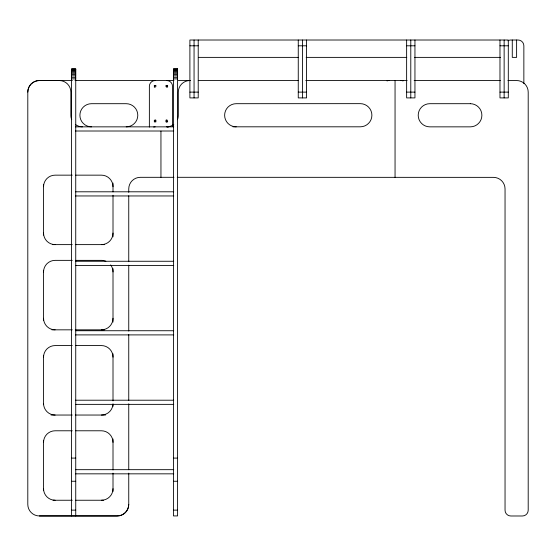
<?xml version="1.0" encoding="UTF-8"?>
<svg xmlns="http://www.w3.org/2000/svg" width="556" height="556" viewBox="0 0 556 556"><rect width="100%" height="100%" fill="white"/><g stroke="black" fill="none" stroke-linecap="round" stroke-linejoin="round"><path stroke-width="0.83" d="M189.895 45.8L198.221 45.8M298.259 45.8L306.585 45.8M406.631 45.8L414.95 45.8M499.976 45.8L508.302 45.8M198.575 57.379L298.343 57.379M306.154 57.379L406.79 57.379M414.602 57.379L500.49 57.379M71.578 69.048L75.741 69.048M173.43 69.048L177.593 69.048M71.578 69.319L75.741 69.319M173.43 69.319L177.593 69.319M71.578 69.778L75.741 69.778M173.43 69.778L177.593 69.778M71.578 70.403L75.741 70.403M173.43 70.403L177.593 70.403M71.578 71.196L75.741 71.196M173.43 71.196L177.593 71.196M71.578 72.148L75.741 72.148M173.43 72.148L177.593 72.148M71.578 73.253L75.741 73.253M173.43 73.253L177.593 73.253M71.578 74.49L75.741 74.49M173.43 74.49L177.593 74.49M71.578 75.852L75.741 75.852M173.43 75.852L177.593 75.852M71.578 77.326L75.741 77.326M173.43 77.326L177.593 77.326M71.578 78.889L75.741 78.889M173.43 78.889L177.593 78.889M72.377 80.537L39.379 80.537A11.579 11.579 0 0 0 27.8 92.087L27.8 504.41A11.572 11.572 0 0 0 39.379 515.954L117.17 515.989A11.579 11.579 0 0 0 128.749 504.41L128.749 473.142M74.984 80.537L173.979 80.502M178.316 80.502L190.458 80.502M198.256 80.502L298.099 80.537M305.758 80.495L407.138 80.537M414.15 80.537L500.372 80.537M507.941 80.537L516.621 80.537A11.579 11.579 0 0 1 528.2 92.115L528.2 510.2A5.789 5.789 0 0 1 522.411 515.989L510.832 515.989A5.789 5.789 0 0 1 505.043 510.2L505.043 188.943A11.579 11.579 0 0 0 493.464 177.364L177.225 177.308M189.895 92.115L198.221 92.115M298.259 92.115L306.585 92.115M406.631 92.115L414.95 92.115M499.976 92.115L508.302 92.115M75.442 126.851L173.736 126.851M232.943 126.81L360.316 126.81A11.579 11.579 0 0 0 371.894 115.231A11.579 11.579 0 0 0 360.316 103.652L236.21 103.694A11.579 11.579 0 0 0 224.631 115.273A11.579 11.579 0 0 0 236.21 126.851M75.442 131.007L173.736 131.007M72.273 175.154L55.12 175.154A11.579 11.579 0 0 0 43.542 186.733M75.699 175.154L101.428 175.154A11.579 11.579 0 0 1 113.007 186.733M173.958 177.308L140.327 177.322A11.579 11.579 0 0 0 128.749 188.873L128.749 192.369M75.442 191.799L173.736 191.799M75.442 195.955L173.736 195.955M52.757 244.619L72.273 244.619M75.248 244.619L104.653 244.619M72.273 260.361L55.12 260.361A11.579 11.579 0 0 0 43.542 271.94M75.699 260.361L101.428 260.361A11.579 11.579 0 0 1 105.862 261.244M75.442 261.264L173.736 261.264M75.442 265.427L173.736 265.427M51.896 329.833L72.273 329.833M75.248 329.833L104.653 329.833M75.442 330.737L173.736 330.737M75.442 334.9L173.736 334.9M72.273 345.568L55.12 345.568A11.579 11.579 0 0 0 43.542 357.147M75.699 345.568L101.428 345.568A11.579 11.579 0 0 1 113.007 357.147M75.442 400.209L173.736 400.209M75.442 404.365L173.736 404.365M51.027 415.04L72.273 415.04M75.248 415.04L105.522 415.04M72.273 430.782L55.12 430.782A11.579 11.579 0 0 0 43.542 442.361M75.699 430.782L101.428 430.782A11.579 11.579 0 0 1 113.007 442.361M71.578 458.095L75.741 458.095M173.43 458.095L177.593 458.095M75.442 469.674L173.736 469.674M75.442 473.837L173.736 473.837M71.578 481.253L75.741 481.253M173.43 481.253L177.593 481.253M53.091 500.247L72.273 500.247M75.672 500.247L103.458 500.247M71.578 510.13L75.741 510.13M173.43 510.13L177.593 510.13M39.379 515.954L117.17 515.926A11.586 11.586 0 0 0 128.749 504.341M523.856 83.539L523.856 45.8A5.789 5.789 0 0 0 518.067 40.011L510.825 40.011A5.789 5.789 0 0 0 507.934 40.79M516.614 40.011L516.614 57.379L512.278 57.379L512.278 40.011M504.139 40.011L504.139 97.905M499.976 40.011L499.976 97.905L508.302 97.905L508.302 40.011L189.895 40.011L189.895 97.905L198.221 97.905L198.221 40.011M414.95 40.011L414.95 97.905L406.631 97.905L406.631 40.011M410.787 40.011L410.787 97.905M395.052 80.537L395.052 177.357M306.585 40.011L306.585 97.905L298.259 97.905L298.259 40.011M302.422 40.011L302.422 97.905M194.058 40.011L194.058 97.905M172.527 126.233L172.527 86.326A5.789 5.789 0 0 0 166.737 80.537M160.948 131.126L160.955 177.301M149.369 127.115L149.369 86.326A5.789 5.789 0 0 1 155.159 80.537M128.749 195.802L128.749 261.709M128.749 265.142L128.749 331.056M128.749 334.476L128.749 400.396M128.749 403.809L128.749 469.737M113.007 183.077L113.007 191.876M113.007 195.219L113.007 236.821M113.007 268.611L113.007 322.07M113.007 353.825L113.007 400.89M113.007 403.83L113.007 406.415M113.007 438.997L113.007 469.98M113.007 473.149L113.007 491.497M75.741 515.919L75.741 68.958L71.578 68.958L71.578 515.919M43.542 184.787L43.542 235.063M43.542 270.313L43.542 320.319M43.542 355.52L43.542 404.664M43.542 440.7L43.542 490.635M189.895 80.537A11.579 11.579 0 0 0 178.316 92.115L178.316 115.273A11.579 11.579 0 0 1 177.434 119.7M168.225 127.046A5.789 5.789 0 0 0 166.731 126.851A11.579 11.579 0 0 0 173.785 124.454M153.651 127.046A5.789 5.789 0 0 1 155.152 126.851M400.841 80.495A5.789 5.789 0 0 1 403.051 80.94M387.045 80.94A5.789 5.789 0 0 1 389.263 80.495M167.69 86.833A1.091 1.091 0 0 1 167.516 87.063M165.966 85.513A1.091 1.091 0 0 1 166.195 85.339M167.286 85.339A1.091 1.091 0 0 1 167.69 85.742M167.69 121.569A1.091 1.091 0 0 1 167.022 122.077M166.459 122.077A1.091 1.091 0 0 1 165.966 121.799M165.966 120.249A1.091 1.091 0 0 1 167.022 119.964M27.8 92.115A11.579 11.579 0 0 1 39.379 80.537L59.277 80.537A11.579 11.579 0 0 1 70.855 92.115L70.855 115.273A11.579 11.579 0 0 0 71.738 119.7M126.219 126.851A11.579 11.579 0 0 0 137.791 115.273A11.579 11.579 0 0 0 126.219 103.694L91.483 103.694A11.579 11.579 0 0 0 79.904 115.273A11.579 11.579 0 0 0 91.483 126.851M154.387 87.097A1.091 1.091 0 0 1 154.214 86.875M154.214 85.777A1.091 1.091 0 0 1 154.617 85.381M155.708 85.381A1.091 1.091 0 0 1 155.937 85.554M155.937 121.834A1.091 1.091 0 0 1 155.708 122.007M154.617 122.007A1.091 1.091 0 0 1 154.214 121.604M154.214 120.513A1.091 1.091 0 0 1 154.387 120.284M154.881 120.006A1.091 1.091 0 0 1 155.937 120.284M110.616 264.892A11.579 11.579 0 0 1 113.007 271.94M113.007 318.254A11.579 11.579 0 0 1 101.428 329.833M55.12 329.833A11.579 11.579 0 0 1 43.542 318.254M113.007 233.04A11.579 11.579 0 0 1 101.428 244.619M55.12 244.619A11.579 11.579 0 0 1 43.542 233.04M55.12 415.04A11.579 11.579 0 0 1 43.542 403.461M112.91 404.976A11.579 11.579 0 0 1 101.428 415.04M113.007 488.668A11.579 11.579 0 0 1 101.428 500.247M55.12 500.247A11.579 11.579 0 0 1 43.542 488.668M82.434 126.851A11.579 11.579 0 0 1 75.387 124.454M177.593 68.958L173.43 68.958L173.43 515.919L177.593 515.919L177.593 68.958M470.306 103.694L429.781 103.694A11.579 11.579 0 0 0 418.209 115.273A11.579 11.579 0 0 0 429.781 126.851L470.306 126.851A11.579 11.579 0 0 0 481.885 115.273A11.579 11.579 0 0 0 470.306 103.694M154.651 86.833A0.723 0.723 0 0 0 155.861 86.514A0.723 0.723 0 0 0 154.971 85.624A0.723 0.723 0 0 0 154.651 86.833M166.23 86.833A0.723 0.723 0 0 0 167.439 86.514A0.723 0.723 0 0 0 166.55 85.624A0.723 0.723 0 0 0 166.23 86.833M154.651 121.555A0.723 0.723 0 0 0 155.861 121.229A0.723 0.723 0 0 0 154.971 120.339A0.723 0.723 0 0 0 154.651 121.555M166.23 121.555A0.723 0.723 0 0 0 167.439 121.229A0.723 0.723 0 0 0 166.55 120.339A0.723 0.723 0 0 0 166.23 121.555"/></g></svg>
